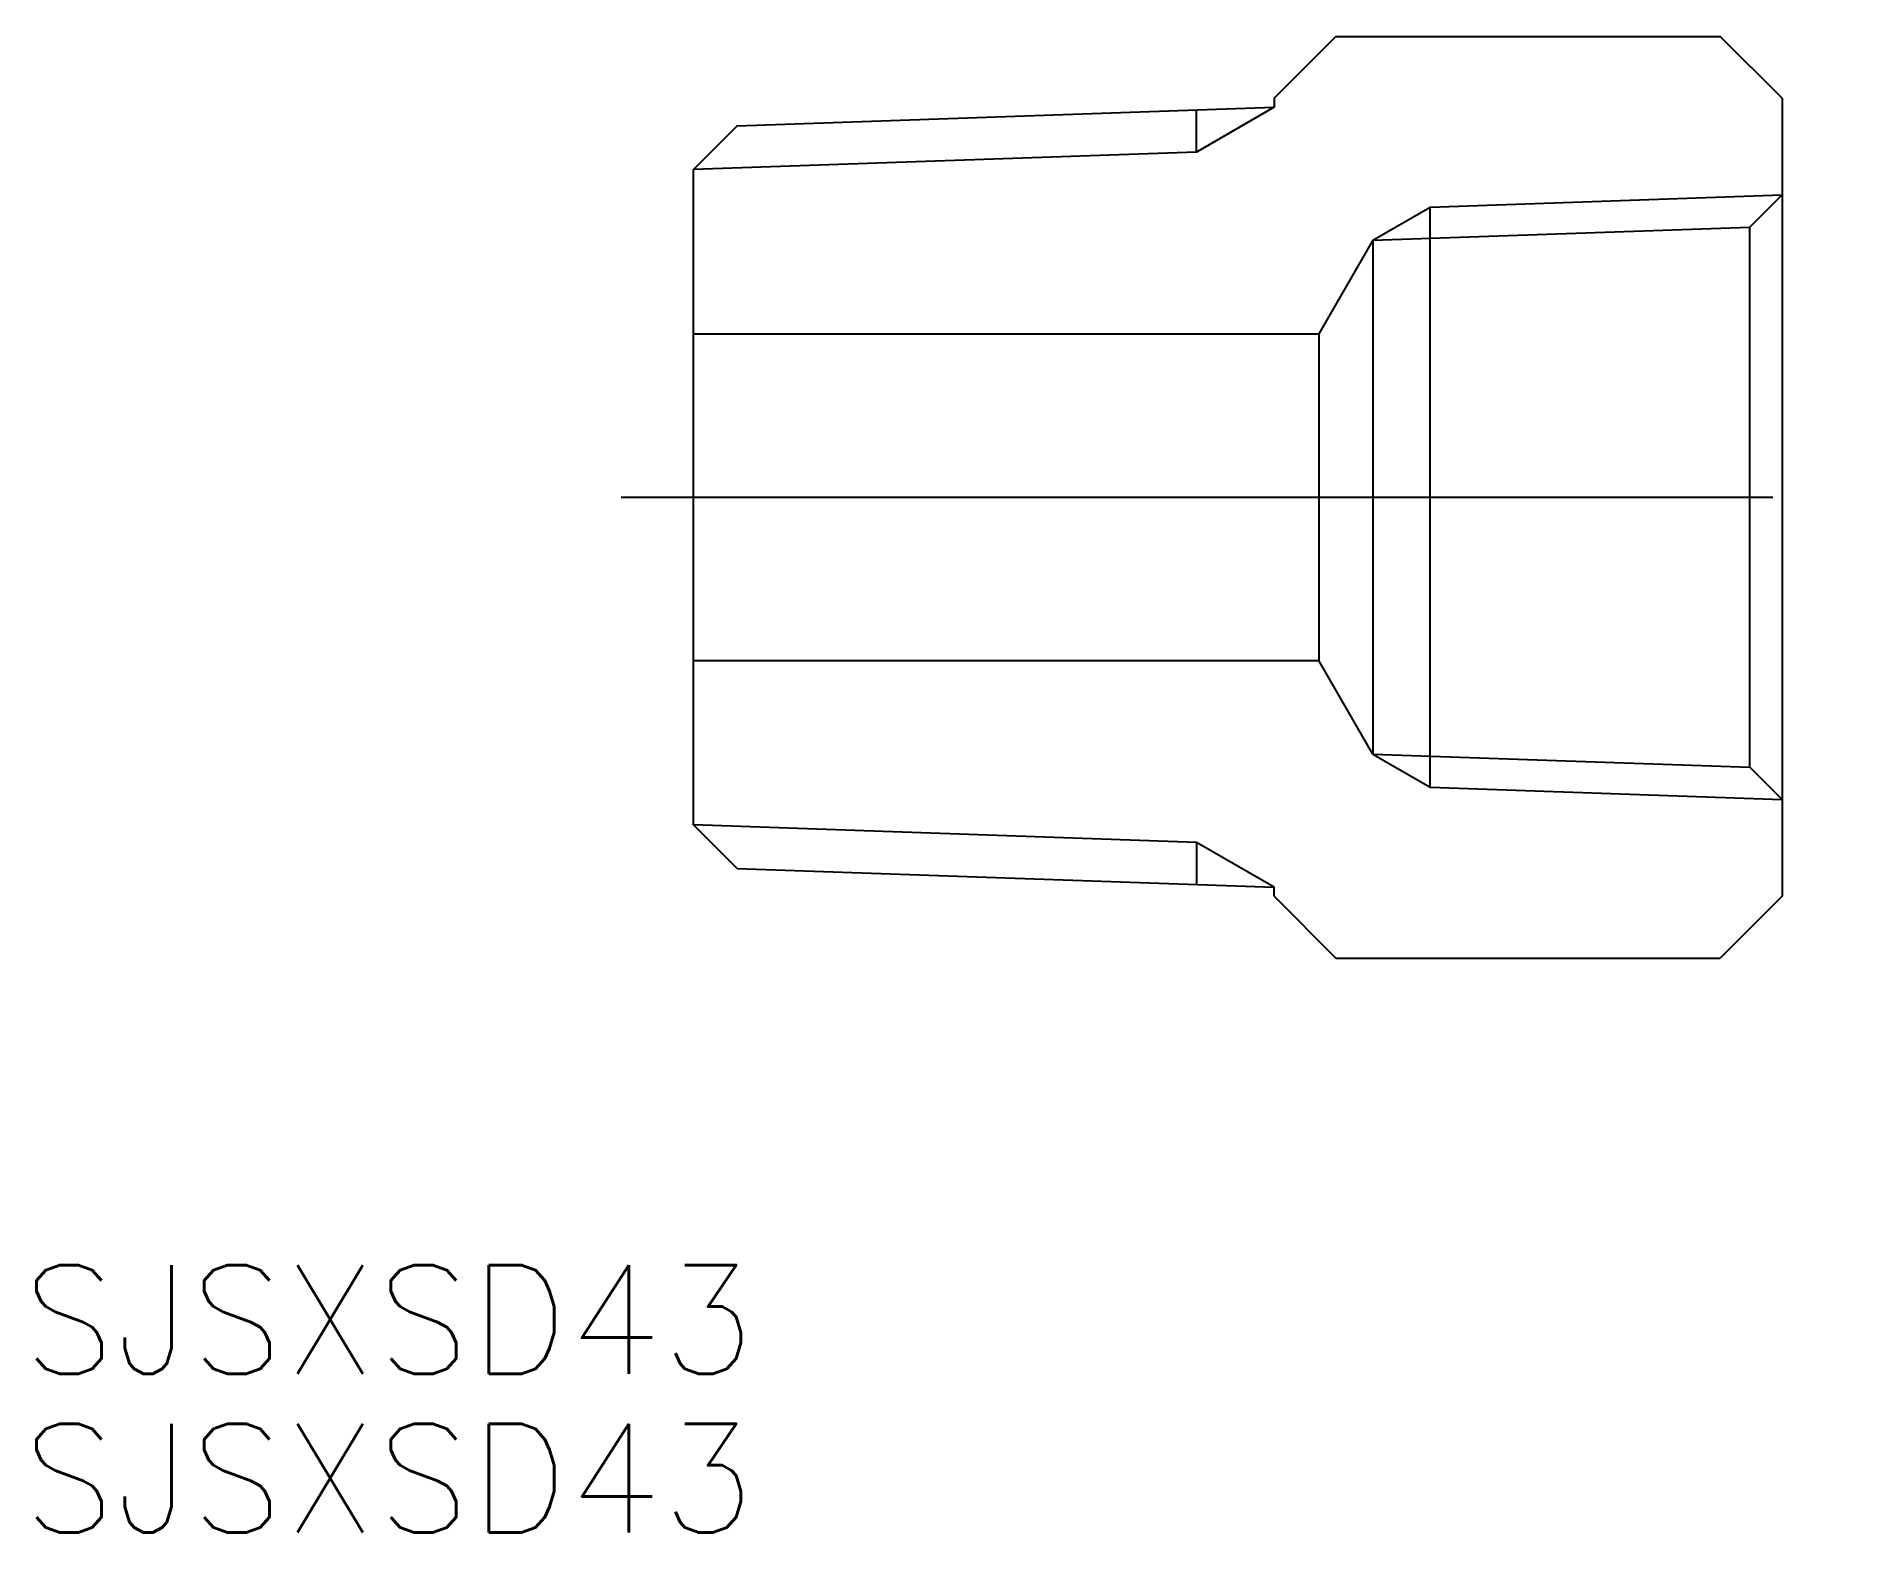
# Model space of a CAD drawing. Extents: x -18.1 to 32, y -28.5 to 12.7.
import ezdxf

# ---------------------------------------------------------------- set-up
doc = ezdxf.new("R2010")
doc.units = 0
doc.linetypes.add('CENTER', pattern=[50.8, 31.75, -6.35, 6.35, -6.35])
doc.layers.get('0').update_dxf_attribs({"linetype": 'CONTINUOUS'})
doc.layers.add('CENTER', color=1, linetype='CENTER')
doc.styles.get("Standard").update_dxf_attribs({"font": 'txt.shx', "height": 3, "bigfont": 'bigfont.shx'})

msp = doc.modelspace()

# ---------------------------------------------------------------- linework, layer by layer
at = {"color": 7, "linetype": 'CONTINUOUS'}
for p, q in [((16, 11), (17.702, 12.702)), ((17.702, 12.702), (28.298, 12.702)), ((30, 11), (28.298, 12.702)), ((1.204, 10.235), (16, 10.751)), ((13.858, 9.514), (13.858, 10.676)), ((16, 11), (16, 10.751)), ((30, 11), (30, -11)), ((1.204, 10.235), (0, 9.031)), ((0, -9.031), (0, 9.031)), ((30, 8.331), (29.113, 7.444)), ((20.3, -7.992), (20.3, 7.992)), ((18.722, 7.081), (17.232, 4.5)), ((18.722, 7.081), (29.113, 7.444)), ((18.722, 7.081), (18.722, -7.081)), ((29.113, -7.444), (29.113, 7.444)), ((0, 4.5), (17.232, 4.5)), ((17.232, 4.5), (17.232, -4.5)), ((0, -4.5), (17.232, -4.5)), ((18.722, -7.081), (17.232, -4.5)), ((18.722, -7.081), (29.113, -7.444)), ((30, -8.331), (29.113, -7.444)), ((1.204, -10.235), (0, -9.031)), ((13.858, -9.514), (13.858, -10.676)), ((1.204, -10.235), (16, -10.751)), ((16, -11), (16, -10.751)), ((16, -11), (17.702, -12.702)), ((30, -11), (28.298, -12.702)), ((17.702, -12.702), (28.298, -12.702))]:
    msp.add_line(p, q, dxfattribs=at)
at = {"color": 3, "linetype": 'CONTINUOUS'}
for p, q in [((16, 10.751), (13.858, 9.514)), ((13.858, 9.514), (0, 9.031)), ((20.3, 7.992), (30, 8.331)), ((18.722, 7.081), (20.3, 7.992)), ((18.722, -7.081), (20.3, -7.992)), ((20.3, -7.992), (30, -8.331)), ((13.858, -9.514), (0, -9.031)), ((16, -10.751), (13.858, -9.514))]:
    msp.add_line(p, q, dxfattribs=at)
at = {"layer": 'CENTER', "color": 1, "linetype": 'CENTER'}
msp.add_line((-2, 0), (32, 0), dxfattribs=at)

# ---------------------------------------------------------------- texts
at = {"color": 7, "linetype": 'CONTINUOUS'}
for p in [(-18.5, -24.164), (-18.5, -28.538)]:
    msp.add_text('SJSXSD43', height=3, dxfattribs=at).set_placement(p)

doc.saveas('drawing.dxf')
